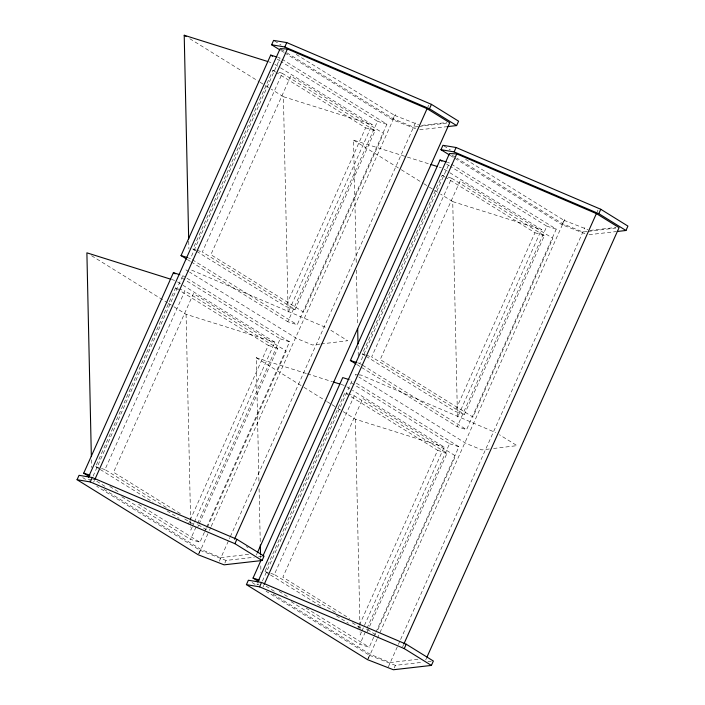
<?xml version="1.0" encoding="UTF-8"?>
<svg xmlns="http://www.w3.org/2000/svg" width="705" height="705" viewBox="0 0 705 705"><rect width="100%" height="100%" fill="white"/><g stroke="black" fill="none" stroke-linecap="round" stroke-linejoin="round"><path stroke-width="0.53" stroke-dasharray="3.52 2.64" d="M99.317 468.931L95.607 466.631L175.545 287.931L178.673 288.918M195.717 250.777L192.941 249.05L272.87 70.35L276.007 71.337M93.095 476.131L182.78 275.637L180.7 274.985M93.65 482.158L94.435 480.405M166.221 507.512L105.001 469.583L184.93 290.883L179.713 289.244M282.264 73.302L375.016 130.778L295.087 309.469L202.326 252.002L282.264 73.302L277.047 71.663M188.367 524.097L189.715 521.092M190.165 520.087L268.297 345.406L181.106 291.385M295.087 309.469L285.692 306.516L365.631 127.825L276.58 72.65M192.157 527.102L190.808 530.116L190.729 526.811M192.606 526.097L193.954 523.084M194.404 522.079L274.862 342.207L183.159 285.393M280.484 67.803L372.187 124.626L288.133 312.535L283.41 96.708L271.24 89.165M204.388 532.275L199.903 542.304L190.517 539.351L197.241 524.317M197.691 523.313L280.202 338.858L179.898 276.712M281.974 59.202L386.922 124.23L297.237 324.723L287.843 321.771L377.527 121.278L280.942 61.432M197.752 527.049L198.651 525.049M199.101 524.044L277.691 348.358L184.93 290.883M204.838 531.279L206.186 528.265M206.635 527.269L289.588 341.81L182.78 275.637M198.546 553.857L200.114 550.341L96.735 486.291M415.642 128.742L392.711 119.806L394.677 115.409L295.016 53.668M198.942 553.813L208.988 531.35M209.438 530.345L210.786 527.34M211.236 526.335L395.461 114.483M219.37 561.18L229.927 537.589M230.368 536.584L415.501 122.732M427.856 106.922L428.64 105.168M224.86 563.075L226.041 560.44L254.267 557.232M256.364 555.029L257.149 553.266M269.574 574.416L264.939 571.543L344.877 392.844L348.006 393.831M365.049 355.69L362.273 353.963L442.202 175.263L445.331 176.25M262.427 581.043L352.112 380.55L350.024 379.898M361.621 364.608L359.762 363.463L449.446 162.97L447.358 162.309M262.983 587.071L263.767 585.317M335.545 612.425L274.333 574.496L354.262 395.805L349.046 394.157M451.597 178.215L544.348 235.69L464.419 414.381L371.658 356.915L451.597 178.215L446.38 176.576M357.699 629.01L359.039 626.005M359.488 625L437.629 450.319L344.877 392.844M464.419 414.381L455.025 411.429L534.963 232.738L445.912 177.563M361.48 632.015L360.132 635.029L360.061 631.724M361.929 631.01L444.194 447.12L352.491 390.306M449.816 172.725L541.519 229.539L457.466 417.448L452.742 201.621L440.572 194.087M373.72 637.188L369.235 647.216L359.85 644.264L366.574 629.23M367.023 628.226L449.534 443.771L349.222 381.625M451.297 164.124L556.254 229.143L466.569 429.636L457.175 426.684L546.86 226.19L450.266 166.345M367.085 631.962L447.023 453.271L354.262 395.805M374.17 636.192L375.518 633.178M375.959 632.182L458.92 446.723L353.972 381.705M377.871 629.635L455.553 455.95L362.802 398.484L282.864 577.183L349.654 618.558M367.481 659.651L369.446 655.253L266.067 591.204M584.965 233.655L562.035 224.719L564 220.321L464.348 158.581M368.274 658.726L376.972 639.276M377.422 638.272L564.793 219.396M388.305 666.974L400.149 640.492M400.599 639.488L584.833 227.644M402.634 646.767L403.419 645.013M597.188 211.835L597.972 210.081M394.192 667.987L395.373 665.353L422.515 662.268M425.697 659.942L426.481 658.179M417.792 126.609L413.535 127.12L393.496 118.881L285.71 52.099M418.858 126.477L446.547 123.119M587.124 231.522L582.868 232.033L562.828 223.793L456.902 158.158M588.19 231.39L615.879 228.032M319.991 344.093L312.526 345.001L296.664 338.47L189.627 272.148M321.057 343.961L347.697 340.726L330.107 329.825M489.323 449.006L481.859 449.913L465.996 443.383L358.96 377.06M493.579 448.486L517.029 445.639L499.44 434.738M248.636 554.297L220.947 557.664L200.907 549.415L103.344 488.97M417.959 659.21L390.279 662.577L370.24 654.328L272.676 593.883M421.678 125.384L446.653 122.547M419.713 129.782L445.771 126.812M589.926 230.42L615.985 227.459M589.045 234.694L616.188 231.601M258.612 556.738L261.872 556.368M427.944 661.651L431.204 661.281M358.122 374.893L355.241 374.76L358.034 376.488M359.083 374.937L361.004 375.034L495.641 432.588M91.712 479.374L87.552 479.18L89.412 480.334M92.752 479.426L94.831 479.523M258.964 584.189L256.884 584.092L258.735 585.247M278.026 57.396L280.114 58.057L190.429 258.55L188.341 257.889M268.825 61.855L270.914 62.516M377.527 121.278L386.922 124.23M283.41 96.708L372.187 124.626M365.631 127.825L375.016 130.778M356.228 262.392L353.549 140.163L428.755 163.816M439.197 167.094L441.286 167.755M546.86 226.19L556.254 229.143M452.742 201.621L541.519 229.539M534.963 232.738L544.348 235.69M192.941 249.05L196.069 250.037M197.109 250.363L202.326 252.002M171.491 279.436L174.629 280.423M362.273 353.963L365.401 354.95M366.441 355.276L371.658 356.915M357.673 362.802L359.762 363.463M280.202 338.858L289.588 341.81M173.915 306.754L186.076 314.289L274.862 342.207M268.297 345.406L277.691 348.358M258.92 481.074L256.223 357.743L306.358 373.509M307.398 373.844L332.469 381.722M340.823 384.348L345.001 385.661M449.534 443.771L458.92 446.723M343.247 411.667L355.408 419.202L444.194 447.12M437.629 450.319L447.023 453.271M95.607 466.631L105.001 469.583M264.939 571.543L274.333 574.496M394.677 115.409L418.603 124.732M564 220.321L587.935 229.645M200.114 550.341L226.041 560.44M369.446 655.253L395.373 665.353M191.672 270.121L327.323 328.107M274.527 40.969L281.048 45.005M443.859 145.882L450.372 149.918M281.066 49.218L284.785 51.518M452.258 155.285L455.976 157.585M280.942 50.557L283.736 52.293M284.67 52.866L392.711 119.806M450.275 155.47L453.994 157.779M454.928 158.361L562.035 224.719M277.224 59.132L280.008 60.859M446.556 164.045L449.341 165.772M274.871 64.331L279.55 67.231M444.203 169.244L448.882 172.143M272.87 70.35L275.655 72.077M442.202 175.263L444.987 176.99M189.83 38.731L259.079 81.63M260.013 82.212L264.692 85.111M265.626 85.693L270.306 88.592M353.549 140.163L400.334 169.156M401.277 169.729L422.797 183.071M423.731 183.644L428.411 186.543M429.345 187.125L439.638 193.505M196.651 251.35L285.692 306.516M365.983 356.263L455.025 411.429M192.289 259.696L297.237 324.723M362.546 365.19L466.569 429.636M187.539 259.625L190.324 261.344M191.258 261.925L287.843 321.771M356.871 364.538L360.581 366.838M361.515 367.411L457.175 426.684M185.909 269.848L188.702 271.575M177.545 281.912L182.225 284.811M346.878 386.825L351.548 389.724M175.545 287.931L180.18 290.804M91.571 255.73L167.367 302.692M168.301 303.273L172.981 306.173M256.223 357.743L303.009 386.737M303.943 387.309L326.406 401.224M327.34 401.806L331.086 404.124M332.02 404.705L336.699 407.605M337.633 408.186L342.313 411.086M246.265 546.525L248.081 547.644M180.321 513.645L113.54 472.271L193.47 293.571L286.23 351.037L206.292 529.737L198.872 525.137M367.279 629.477L375.624 634.65M184.772 519.003L194.968 525.331M352.244 622.771L362.449 629.089M100.251 469.504L153.117 502.26M167.032 510.878L179.088 518.351M270.508 574.989L322.449 607.172M336.364 615.791L348.42 623.264M109.821 486.485L120.035 492.813M138.612 504.322L199.903 542.304M279.145 591.398L289.367 597.725M306.085 608.089L369.235 647.216M96.708 481.233L105.071 486.406M121.789 496.769L190.517 539.351M266.041 586.146L276.263 592.473M291.121 601.682L359.85 644.264M82.767 477.637L85.561 479.365M252.09 582.55L256.752 585.432M356.395 270.103L357.602 325.164M358.061 346.084L358.272 355.99M355.408 419.202L359.92 625.124M359.938 626.225L360.035 630.623M259.087 488.785L260.268 542.744M260.559 555.954L260.612 558.157M260.779 565.868L260.921 572.478M188.728 241.172L188.896 248.874M186.076 314.289L190.588 520.211M190.614 521.312L190.711 525.71M91.421 459.854L91.588 467.565M290.804 75.99L210.865 254.69L303.617 312.156L383.555 133.457L290.804 75.99M460.127 180.903L380.198 359.603L472.949 417.069L552.887 238.369L460.127 180.903"/><path stroke-width="1.06" d="M77.074 479.717L79.039 475.329L92.205 477.523L236.889 539.299L264.04 556.113L262.075 560.51L224.075 564.837L198.149 554.738L77.074 479.717L90.24 481.92L234.924 543.687L262.075 560.51M280.008 49.984L271.628 44.785L273.593 40.397L286.759 42.591L431.442 104.358L458.594 121.181L456.628 125.578L446.855 126.688M89.279 476.624L83.71 473.178L173.395 272.685L179.652 274.65M186.613 259.043L181.035 255.589L270.72 55.105L276.986 57.07M88.451 477.17L280.141 48.645L287.42 48.989L427.071 108.685L449.737 122.732L257.598 552.262M90.24 481.92L92.205 477.523M271.628 44.785L284.794 46.979L286.759 42.591M94.831 479.523L287.42 48.989M234.483 539.219L427.071 108.685M234.924 543.687L236.889 539.299M456.628 125.578L429.477 108.755L431.442 104.358M246.406 584.639L248.371 580.241L261.537 582.436L406.221 644.211L433.372 661.034L431.407 665.423L393.408 669.75L367.481 659.651L246.406 584.639L259.572 586.833L404.256 648.6L431.407 665.423M449.341 154.897L440.96 149.698L442.925 145.309L456.091 147.504L600.775 209.27L627.926 226.094L625.961 230.491L617.272 231.478M258.612 581.537L253.042 578.091L261.114 560.043M262.903 556.034L342.727 377.598L348.984 379.563M355.946 363.956L350.367 360.511L440.052 160.017L446.309 161.983M257.774 582.083L449.473 153.558L456.752 153.901L596.395 213.597L619.069 227.644L426.913 657.21M259.572 586.833L261.537 582.436M440.96 149.698L454.126 151.901L456.091 147.504M264.163 584.436L456.752 153.901M403.806 644.132L596.395 213.597M404.256 648.6L406.221 644.211M625.961 230.491L598.809 213.668L600.775 209.27M188.676 238.969L184.216 35.25L267.777 61.529M430.843 164.468L437.109 166.442M181.035 255.589L187.301 257.563M170.451 279.11L86.891 252.831L91.35 456.549M350.367 360.511L356.633 362.476M333.509 382.048L339.784 384.022M83.71 473.178L89.967 475.144M253.042 578.091L259.299 580.056M284.794 46.979L429.477 108.755M454.126 151.901L598.809 213.668M270.72 55.105L272.579 56.25M440.052 160.017L441.912 161.163M184.216 35.25L186.094 36.413M173.395 272.685L175.254 273.831M357.673 328.468L358.008 343.881M260.321 544.947L260.533 554.853"/></g></svg>
